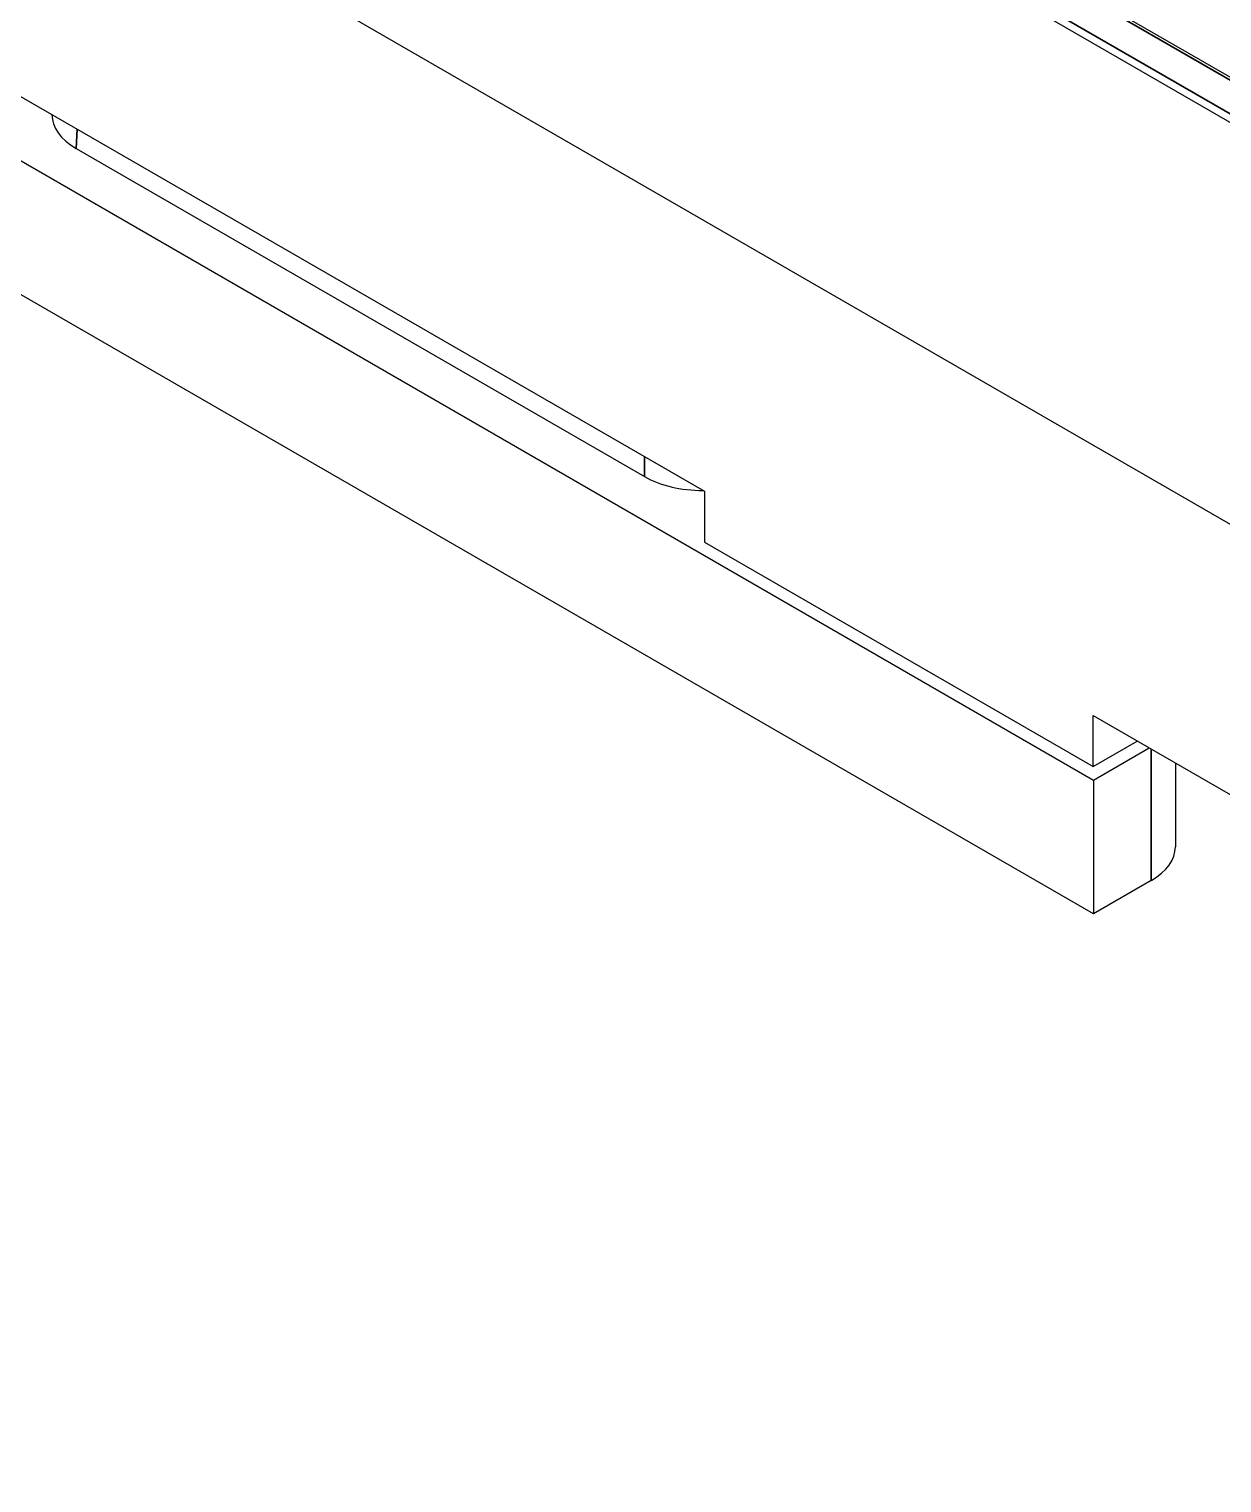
# Model space of a CAD drawing. Header units: millimetres. Extents: x 68 to 2000, y 100 to 2870.
# Drawn here: x 1290.27 to 1326.63, y 839.36 to 883.68 of the extents above; entities that cross this region are included whole.
import ezdxf

# ---------------------------------------------------------------- set-up
doc = ezdxf.new("R2010")
doc.units = ezdxf.units.MM
doc.header["$LTSCALE"] = 10
doc.layers.add('_Sichtbarkanten', color=7, linetype='Continuous', lineweight=25)
doc.layers.add('Sichtbar schmal (ISO)', color=7, linetype='Continuous', lineweight=35)

msp = doc.modelspace()

# ---------------------------------------------------------------- linework, layer by layer
at = {"layer": '_Sichtbarkanten'}
for p, q in [((1200.551, 941.522), (1483.393, 778.223)), ((1476.854, 795.62), (1230.787, 937.687)), ((1475.297, 795.145), (1229.86, 936.847)), ((1207.799, 927.131), (1322.71, 860.787)), ((1322.71, 856.705), (1207.799, 923.049)), ((1288.232, 882.653), (1310.859, 869.589)), ((1291.699, 880.042), (1309.025, 870.039)), ((1310.859, 869.589), (1310.859, 868.037)), ((1310.859, 868.037), (1322.703, 861.199)), ((1322.703, 861.199), (1322.703, 862.75)), ((1322.703, 862.75), (1361.241, 840.501)), ((1322.703, 861.199), (1324.047, 861.975)), ((1322.71, 860.787), (1324.407, 861.767)), ((1325.21, 861.304), (1325.21, 858.746)), ((1322.71, 860.787), (1322.71, 856.705)), ((1324.477, 857.725), (1322.71, 856.705))]:
    msp.add_line(p, q, dxfattribs=at)
for centre, major_axis, ratio, start_param, end_param in [((1293.47, 881.062), (-2.503, 0), 0.576647, 6.275518, 7.067974), ((1310.792, 871.061), (2.5, 0), 0.578054, 3.9276, 4.720056), ((1322.71, 858.746), (2.5, 0), 0.57735, 5.497787, 6.283185)]:
    msp.add_ellipse(centre, major_axis=major_axis, ratio=ratio, start_param=start_param, end_param=end_param, dxfattribs=at)
at = {"layer": 'Sichtbar schmal (ISO)'}
for p, q in [((1476.729, 795.607), (1230.662, 937.674)), ((1229.766, 937.164), (1475.845, 795.09)), ((1291.699, 880.042), (1291.735, 880.63)), ((1309.025, 870.039), (1309.025, 870.647)), ((1324.477, 861.726), (1324.477, 857.725))]:
    msp.add_line(p, q, dxfattribs=at)

doc.saveas('drawing.dxf')
